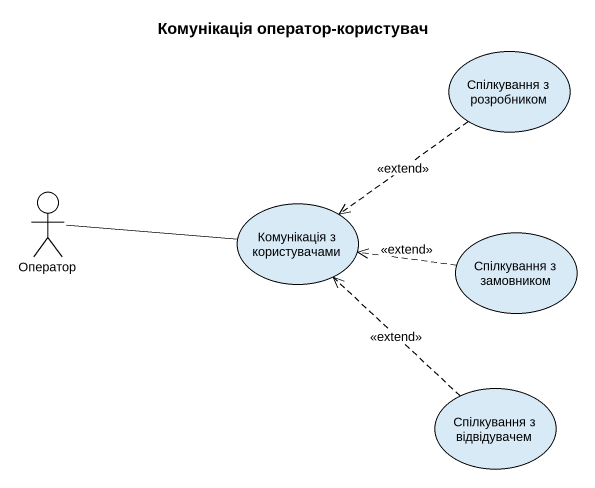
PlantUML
@startuml
title Комунікація оператор-користувач
usecase "Спілкування з розробником" as Спілкування_з_розробником
actor Оператор
usecase "Комунікація з користувачами" as Комунікація_з_користувачами
usecase "Спілкування з замовником" as Спілкування_з_замовником
usecase "Спілкування з відвідувачем" as Спілкування_з_відвідувачем
Спілкування_з_розробником ..> Комунікація_з_користувачами : <<extend>>
Оператор -right- Комунікація_з_користувачами
Спілкування_з_замовником .left.> Комунікація_з_користувачами : <<extend>>
Спілкування_з_відвідувачем .up.> Комунікація_з_користувачами : <<extend>>
@enduml
